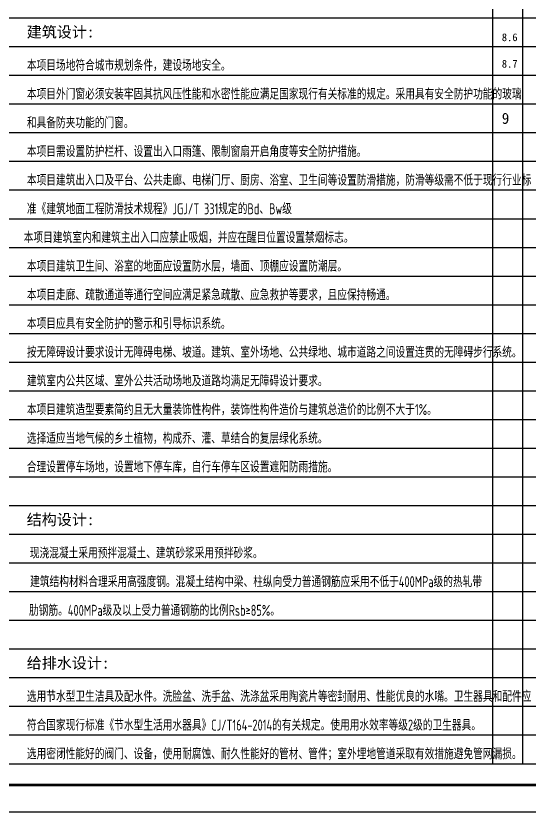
# Model space of a CAD drawing. Extents: x -518115 to 790560, y -210384 to 1628073.
# Drawn here: x 445767 to 464780, y 844382 to 873858 of the extents above; entities that cross this region are included whole.
import ezdxf

# ---------------------------------------------------------------- set-up
doc = ezdxf.new("R2010")
doc.units = 0
doc.header["$LTSCALE"] = 1000
doc.header["$MEASUREMENT"] = 0
doc.layers.add('cr-说明', color=15, linetype='Continuous', lineweight=13)
for name, color, linetype in [('Defpoint', 7, 'Continuous'), ('FLOR-OTLN', 31, 'Continuous'), ('图框', 140, 'Continuous')]:
    doc.layers.add(name, color=color, linetype=linetype)
doc.layers.add('yichutu', color=7, linetype='Continuous', true_color=0xffffff, plot=False)
doc.styles.add('AADRI_ST', font='stedi.shx', dxfattribs={"width": 0.7, "bigfont": 'hztxt.shx'})
doc.styles.add('HT', font='')
doc.styles.get('HT').set_extended_font_data('SimHei')

# ---------------------------------------------------------------- blocks, each defined once
blk = doc.blocks.new('yct-841-594-84100-59399.9999999999-100-1000.0')
at = {"color": 7, "true_color": 0xffffff}
blk.add_lwpolyline([(0, -3549), (80358, -3549), (80358, 0), (0, 0)], close=True, dxfattribs=at)
at = {"layer": 'yichutu', "color": 7, "true_color": 0xffffff}
blk.add_lwpolyline([(0, 0), (0, 59400), (84100, 59400), (84100, 0)], close=True, dxfattribs=at)
blk = doc.blocks.new('TK')
at = {"layer": '图框'}
blk.add_lwpolyline([(465375, 548714), (549475, 548714), (549475, 489314), (465375, 489314)], close=True, dxfattribs=at)
blk.add_lwpolyline([(465375, 548714), (549475, 548714), (549475, 489314), (465375, 489314)], close=True, dxfattribs=at)
at = {"layer": '图框', "const_width": 100}
blk.add_lwpolyline([(548475, 490314), (548475, 547714), (467875, 547714), (467875, 490314)], close=True, dxfattribs=at)

msp = doc.modelspace()

# ---------------------------------------------------------------- linework, layer by layer
at = {"layer": 'Defpoint', "color": 252}
for p, q in [((463438.3, 846161.6), (463438.3, 901384.2)), ((464544.3, 846161.6), (464544.3, 901384.2)), ((482419, 873772.9), (408814.1, 873772.9)), ((482419, 872710.9), (408814.1, 872710.9)), ((482419, 871648.9), (408814.1, 871648.9)), ((482419, 870587), (408814.1, 870587)), ((482419, 869525), (408814.1, 869525)), ((482419, 868463), (408814.1, 868463)), ((482419, 867401), (408814.1, 867401)), ((482419, 866339.1), (408814.1, 866339.1)), ((482419, 865277.1), (408814.1, 865277.1)), ((482419, 864215.1), (408814.1, 864215.1)), ((482419, 863153.2), (408814.1, 863153.2)), ((482419, 862091.2), (408814.1, 862091.2)), ((482419, 861029.2), (408814.1, 861029.2)), ((482419, 859967.2), (408814.1, 859967.2)), ((482419, 858905.3), (408814.1, 858905.3)), ((482419, 857843.3), (408814.1, 857843.3)), ((482419, 856781.3), (408814.1, 856781.3)), ((482419, 855719.3), (408814.1, 855719.3)), ((482419, 854657.4), (408814.1, 854657.4)), ((482419, 853595.4), (408814.1, 853595.4)), ((482419, 852533.4), (408814.1, 852533.4)), ((482419, 851471.5), (408814.1, 851471.5)), ((482419, 850409.5), (408814.1, 850409.5)), ((482419, 849347.5), (408814.1, 849347.5)), ((482419, 848285.5), (408814.1, 848285.5)), ((482419, 847223.6), (408814.1, 847223.6)), ((482419, 846161.6), (408814.1, 846161.6))]:
    msp.add_line(p, q, dxfattribs=at)

# ---------------------------------------------------------------- block references
msp.add_blockref('TK', (-59060.9, 355068.4))
at = {"layer": 'yichutu'}
msp.add_blockref('yct-841-594-84100-59399.9999999999-100-1000.0', (406314.1, 844382.1), dxfattribs=at)

# ---------------------------------------------------------------- texts
at = {"layer": 'cr-说明', "style": 'HT'}
for s, height, p in [('建筑设计:', 408.45, (446166.5, 873059.7)), ('8.6', 285.92, (463769.4, 872924.4)), ('8.7', 285.92, (463769.4, 871943.2)), ('9', 408.5, (463768.8, 869861.1)), ('结构设计:', 408.45, (446166.5, 855006.2)), ('给排水设计:', 408.45, (446166.5, 849696.3))]:
    msp.add_text(s, height=height, dxfattribs=at).set_placement(p)
at = {"layer": 'FLOR-OTLN', "color": 4, "style": 'AADRI_ST', "width": 0.8}
for s, p in [('本项目场地符合城市规划条件，建设场地安全。', (446173.2, 871824.2)), ('本项目外门窗必须安装牢固其抗风压性能和水密性能应满足国家现行有关标准的规定。采用具有安全防护功能的玻璃', (446173.2, 870762.2)), ('和具备防夹功能的门窗。', (446173.2, 869700.2)), ('本项目需设置防护栏杆、设置出入口雨篷、限制窗扇开启角度等安全防护措施。   ', (446173.2, 868638.3)), ('本项目建筑出入口及平台、公共走廊、电梯门厅、厨房、浴室、卫生间等设置防滑措施，防滑等级需不低于现行行业标', (446173.2, 867576.3)), ('准《建筑地面工程防滑技术规程》JGJ/T 331规定的Bd、Bw级', (446173.2, 866514.3)), ('本项目建筑室内和建筑主出入口应禁止吸烟，并应在醒目位置设置禁烟标志。', (446056.3, 865452.4)), ('本项目建筑卫生间、浴室的地面应设置防水层，墙面、顶棚应设置防潮层。', (446173.2, 864390.4)), ('本项目走廊、疏散通道等通行空间应满足紧急疏散、应急救护等要求，且应保持畅通。', (446173.2, 863328.4)), ('本项目应具有安全防护的警示和引导标识系统。', (446173.2, 862266.4)), ('按无障碍设计要求设计无障碍电梯、坡道。建筑、室外场地、公共绿地、城市道路之间设置连贯的无障碍步行系统。', (446173.2, 861204.5)), ('建筑室内公共区域、室外公共活动场地及道路均满足无障碍设计要求。', (446173.2, 860142.5)), ('本项目建筑造型要素简约且无大量装饰性构件，装饰性构件造价与建筑总造价的比例不大于1%%%。', (446173.2, 859080.5)), ('选择适应当地气候的乡土植物，构成乔、灌、草结合的复层绿化系统。', (446173.2, 858018.5)), ('合理设置停车场地，设置地下停车库，自行车停车区设置遮阳防雨措施。', (446173.2, 856956.6)), ('现浇混凝土采用预拌混凝土、建筑砂浆采用预拌砂浆。', (446282, 853770.7)), ('建筑结构材料合理采用高强度钢。混凝土结构中梁、柱纵向受力普通钢筋应采用不低于400MPa级的热轧带', (446293.4, 852708.7)), ('肋钢筋。400MPa级及以上受力普通钢筋的比例Rsb≥85%%%。', (446253.1, 851646.7)), ('选用节水型卫生洁具及配水件。洗脸盆、洗手盆、洗涤盆采用陶瓷片等密封耐用、性能优良的水嘴。卫生器具和配件应', (446173.2, 848460.8)), ('符合国家现行标准《节水型生活用水器具》CJ/T164-2014的有关规定。使用用水效率等级2级的卫生器具。', (446173.2, 847398.8)), ('选用密闭性能好的阀门、设备，使用耐腐蚀、耐久性能好的管材、管件；室外埋地管道采取有效措施避免管网漏损。', (446173.2, 846336.8))]:
    msp.add_text(s, height=408.451, dxfattribs=at).set_placement(p)

doc.saveas('drawing.dxf')
